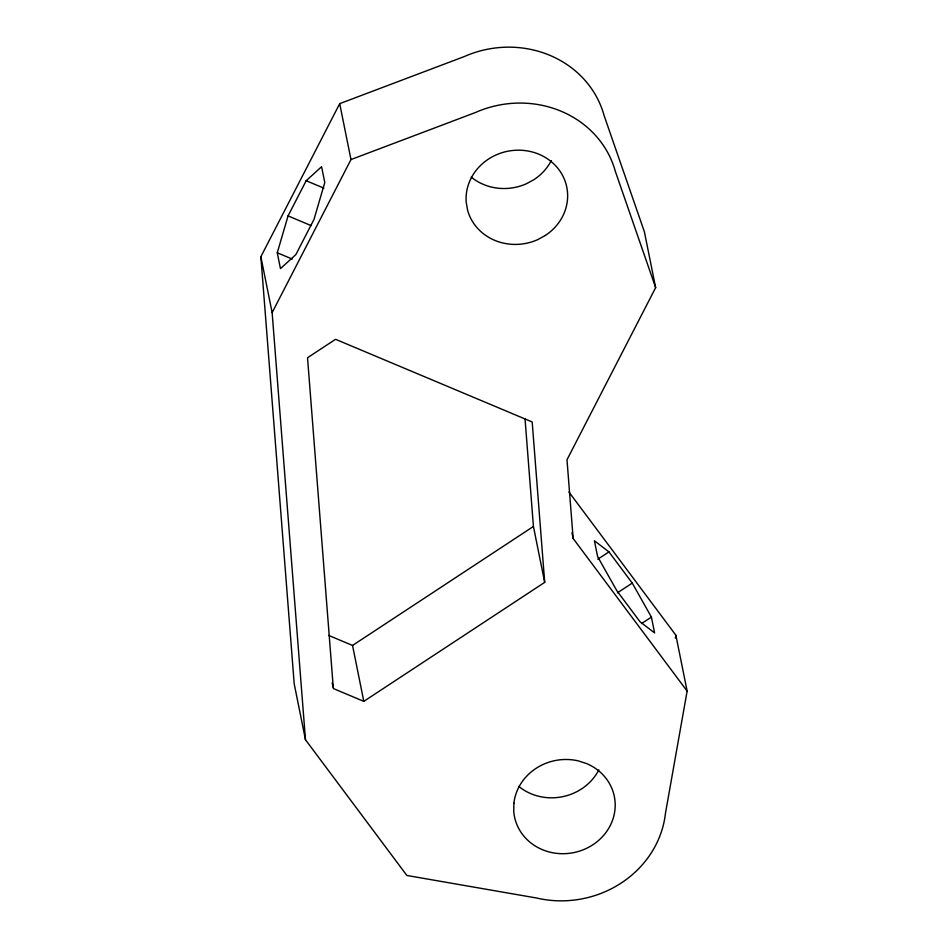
<?xml version="1.0" encoding="UTF-8"?>
<svg xmlns="http://www.w3.org/2000/svg" width="948" height="948" viewBox="0 0 948 948"><rect width="100%" height="100%" fill="white"/><g stroke="black" fill="none" stroke-linecap="round" stroke-linejoin="round"><path stroke-width="1.42" d="M675.343 638.099L675.865 635.196L568.942 492.048M687.134 691.092L665.46 813.265A101.874 93.923 -11.4 0 1 536.627 898.017L406.858 875.466L305.469 739.724L294.2 683.828L260.866 256.73L339.704 103.652L464.058 56.655A101.874 93.923 -11.4 0 1 604.089 115.526L644.379 231.739L655.649 287.647L566.999 459.744L573.149 538.488L687.134 691.092L675.865 635.196M277.266 252.772L288.062 215.895L306.18 180.724L321.585 166.718L324.785 182.549L313.989 219.426L295.859 254.597L280.454 268.604L277.266 252.772L292.233 259.065M305.469 739.724L272.135 312.639L350.985 159.56L339.704 103.652M328.695 635.421L352.538 645.446L533.428 526.46L525.05 419.04M363.807 701.354L544.697 582.356L532.184 421.967L335.556 339.301L307.531 357.74L333.341 688.544L363.807 701.354L352.538 645.446M597.844 559.202L608.96 551.89L632.257 583.091L651.406 617.077L654.594 632.909L640.054 621.793L616.757 590.592L597.607 556.595L594.42 540.775L608.96 551.89M617.432 592.832L632.257 583.091M641.535 623.583L651.406 617.077M350.985 159.56L475.327 112.563A101.874 93.923 -11.4 0 1 615.359 171.434L655.649 287.647M306.18 180.724L323.861 188.154M288.062 215.895L311.181 225.624M571.988 532.752L573.149 538.488M533.428 526.46L544.697 582.356M260.866 256.73L272.135 312.639M332.191 682.809L333.056 687.11M551.286 160.615A50.943 46.962 -11.4 0 1 534.08 179.563L526.353 183.782A50.943 46.962 -11.4 0 1 471.251 177.11M598.84 769.906A50.943 46.962 -11.4 0 1 518.793 786.402M513.887 803.252L513.757 811.464A50.943 46.962 -11.4 0 0 592.903 844.751A50.943 46.962 -11.4 0 0 586.575 763.567L578.304 760.889A50.943 46.962 -11.4 0 0 513.887 803.252M545.349 235.459L537.623 239.678A50.943 46.962 -11.4 0 1 467.601 210.243L466.203 202.185A50.943 46.962 -11.4 0 1 539.021 154.275A50.943 46.962 -11.4 0 1 545.349 235.459"/></g></svg>
